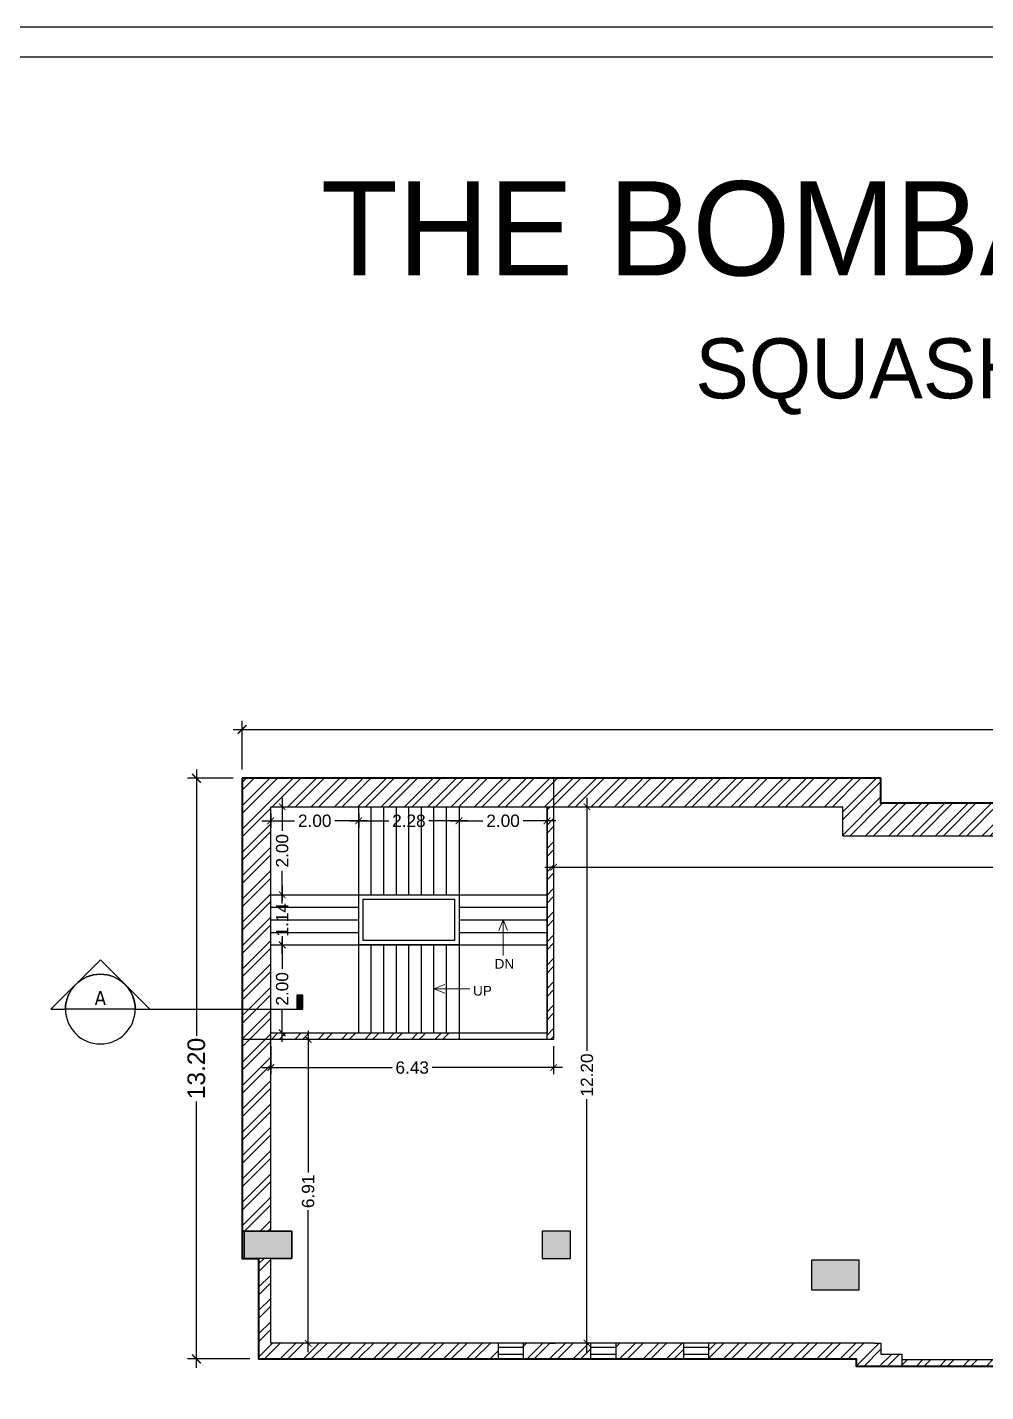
# Model space of a CAD drawing. Header units: millimetres. Extents: x -634016 to -633680, y -35980 to -35884.
# Drawn here: x -633791.17 to -633769.39, y -35915.16 to -35884.14 of the extents above; entities that cross this region are included whole.
import ezdxf
from ezdxf.enums import TextEntityAlignment as Align

# ---------------------------------------------------------------- set-up
doc = ezdxf.new("R2010")
doc.units = ezdxf.units.MM
doc.header["$LTSCALE"] = 200
doc.header["$MEASUREMENT"] = 0
doc.header["$PDMODE"] = 3
doc.layers.get('0').update_dxf_attribs({"linetype": 'CONTINUOUS'})
doc.layers.get('DEFPOINTS').update_dxf_attribs({"color": 11, "linetype": 'CONTINUOUS'})
for name, color, linetype in [('00 PRO', 3, 'CONTINUOUS'), ('COL', 253, 'CONTINUOUS'), ('FUR', 7, 'CONTINUOUS'), ('Section Line', 6, 'CONTINUOUS'), ('STAIR', 252, 'CONTINUOUS'), ('Wall', 7, 'CONTINUOUS'), ('WIN', 160, 'CONTINUOUS')]:
    doc.layers.add(name, color=color, linetype=linetype)
for name, color, linetype, lineweight in [('DIM', 11, 'CONTINUOUS', 25), ('LEGEND', 3, 'CONTINUOUS', 25), ('Text', 7, 'CONTINUOUS', 100)]:
    doc.layers.add(name, color=color, linetype=linetype, lineweight=lineweight)
doc.styles.add('Arial', font='arial.ttf')
doc.styles.add('style1', font='arial.ttf', dxfattribs={"height": 6})
doc.styles.add('Tahoma', font='tahoma.ttf')
doc.dimstyles.new('Copy of STANDARD', dxfattribs={"dimtxt": 0.4, "dimasz": 0.2, "dimexe": 0.2, "dimexo": 0.2, "dimgap": 0.09, "dimtad": 0, "dimzin": 0, "dimdsep": 46, "dimtxsty": 'Arial', "dimblk": 'ARCHTICK', "dimcen": 0.09, "dimdle": 0.2, "dimclrd": 253, "dimclre": 253, "dimclrt": 7, "dimadec": 0, "dimazin": 0, "dimtfac": 1, "dimtofl": 0, "dimtmove": 0, "dimatfit": 3, "dimldrblk": 'ARCHTICK', "dimfxl": 0.18, "dimtolj": 1, "dimtzin": 0, "dimarcsym": 0})
pattern_1 = [(45, (1923.4263, -186.5463), (-0.26516504294, 0.26516504294), []), (45, (1923.60308, -186.5463), (-0.26516504294, 0.26516504294), [])]

# ---------------------------------------------------------------- blocks, each defined once
blk = doc.blocks.new('*U3')
blk.add_hatch(color=256).paths.add_polyline_path([(-1.812, 0.125), (-1.757, 0.125), (-1.757, 0), (-1.812, 0)])
at = {"color": 1, "true_color": 0xff0000}
blk.add_line((-0.313, 0), (-1.812, 0), dxfattribs=at)
blk.add_line((-0.313, 0), (0.312, 0))
blk.add_lwpolyline([(-0.313, 0), (-0.442, 0), (0, 0.442), (0.442, 0), (0.312, 0, 1)], format="xyb", close=True, dxfattribs=at)
blk.add_lwpolyline([(-1.812, 0.125), (-1.757, 0.125), (-1.757, 0), (-1.812, 0)], close=True, dxfattribs=at)
blk.add_circle((0, 0), 0.312, dxfattribs=at)
at = {"style": 'Tahoma', "flags": 8}
blk.add_attdef('VIEWNUMBER', text='', height=0.125, dxfattribs=at).set_placement((0, 0), align=Align.BOTTOM_CENTER)
blk.add_attdef('SHEETNUMBER', text='', height=0.125, dxfattribs=at).set_placement((0, -0.063), align=Align.TOP_CENTER)
blk = doc.blocks.new('_ArchTick')
at = {"color": 0, "linetype": 'ByBlock', "const_width": 0.15}
blk.add_lwpolyline([(-0.5, -0.5), (0.5, 0.5)], dxfattribs=at)
blk = doc.blocks.new('*D155')
at = {"layer": 'DEFPOINTS', "color": 0, "transparency": 16777216}
for p in [(-633786.292, -35900.102), (-633786.292, -35901.209), (-633744.379, -35901.78)]:
    blk.add_point(p, dxfattribs=at)
at = {"layer": 'DIM', "color": 253, "lineweight": -2, "transparency": 16777216}
for p, q in [((-633786.492, -35900.102), (-633766.07, -35900.102)), ((-633786.292, -35901.009), (-633786.292, -35899.902)), ((-633744.179, -35900.102), (-633764.601, -35900.102)), ((-633744.379, -35901.58), (-633744.379, -35899.902))]:
    blk.add_line(p, q, dxfattribs=at)
at = {"layer": 'DIM', "color": 253, "lineweight": -2, "transparency": 16777216, "xscale": 0.2, "yscale": 0.2, "zscale": 0.2, "rotation": 180}
blk.add_blockref('_ArchTick', (-633786.292, -35900.102), dxfattribs=at)
at = {"layer": 'DIM', "color": 253, "lineweight": -2, "transparency": 16777216, "xscale": 0.2, "yscale": 0.2, "zscale": 0.2}
blk.add_blockref('_ArchTick', (-633744.379, -35900.102), dxfattribs=at)
at = {"layer": 'DIM', "color": 7, "transparency": 16777216, "insert": (-633765.336, -35900.102), "char_height": 0.4, "attachment_point": 5, "style": 'Arial'}
blk.add_mtext('\\A1;41.91', dxfattribs=at)
blk = doc.blocks.new('*D156')
at = {"layer": 'DEFPOINTS', "color": 0, "transparency": 16777216}
for p in [(-633786.292, -35901.209), (-633787.331, -35914.412), (-633785.918, -35914.412)]:
    blk.add_point(p, dxfattribs=at)
at = {"layer": 'DIM', "color": 253, "lineweight": -2, "transparency": 16777216}
for p, q in [((-633787.331, -35901.009), (-633787.331, -35907.065)), ((-633786.492, -35901.209), (-633787.531, -35901.209)), ((-633787.331, -35914.612), (-633787.331, -35908.556)), ((-633786.118, -35914.412), (-633787.531, -35914.412))]:
    blk.add_line(p, q, dxfattribs=at)
at = {"layer": 'DIM', "color": 253, "lineweight": -2, "transparency": 16777216, "xscale": 0.2, "yscale": 0.2, "zscale": 0.2}
for p, rotation in [((-633787.331, -35901.209), 90), ((-633787.331, -35914.412), 270)]:
    blk.add_blockref('_ArchTick', p, dxfattribs=dict(at, rotation=rotation))
at = {"layer": 'DIM', "color": 7, "transparency": 16777216, "insert": (-633787.331, -35907.81), "char_height": 0.4, "attachment_point": 5, "rotation": 90, "style": 'Arial'}
blk.add_mtext('\\A1;13.20', dxfattribs=at)
blk = doc.blocks.new('*D157')
at = {"layer": 'DEFPOINTS', "color": 0, "transparency": 16777216}
for p in [(-633779.212, -35902.813), (-633779.212, -35903.233), (-633751.916, -35903.233)]:
    blk.add_point(p, dxfattribs=at)
at = {"layer": 'DIM', "color": 253, "lineweight": -2, "transparency": 16777216}
for p, q in [((-633779.212, -35902.963), (-633779.212, -35903.383)), ((-633779.412, -35903.233), (-633766.128, -35903.233)), ((-633751.716, -35903.233), (-633765, -35903.233))]:
    blk.add_line(p, q, dxfattribs=at)
at = {"layer": 'DIM', "color": 253, "lineweight": -2, "transparency": 16777216, "xscale": 0.15, "yscale": 0.15, "zscale": 0.15, "rotation": 180}
blk.add_blockref('_ArchTick', (-633779.212, -35903.233), dxfattribs=at)
at = {"layer": 'DIM', "color": 253, "lineweight": -2, "transparency": 16777216, "xscale": 0.15, "yscale": 0.15, "zscale": 0.15}
blk.add_blockref('_ArchTick', (-633751.916, -35903.233), dxfattribs=at)
at = {"layer": 'DIM', "color": 7, "transparency": 16777216, "insert": (-633765.564, -35903.233), "char_height": 0.28, "attachment_point": 5, "style": 'Arial'}
blk.add_mtext('\\A1;27.30', dxfattribs=at)
blk = doc.blocks.new('*D159')
at = {"layer": 'DEFPOINTS', "color": 0, "transparency": 16777216}
for p in [(-633778.455, -35901.859), (-633778.455, -35914.055), (-633778.455, -35914.055)]:
    blk.add_point(p, dxfattribs=at)
at = {"layer": 'DIM', "color": 253, "lineweight": -2, "transparency": 16777216}
for p, q in [((-633778.455, -35901.659), (-633778.455, -35907.408)), ((-633778.605, -35901.859), (-633778.605, -35901.859)), ((-633778.455, -35914.255), (-633778.455, -35908.506)), ((-633778.605, -35914.055), (-633778.605, -35914.055))]:
    blk.add_line(p, q, dxfattribs=at)
at = {"layer": 'DIM', "color": 253, "lineweight": -2, "transparency": 16777216, "xscale": 0.15, "yscale": 0.15, "zscale": 0.15}
for p, rotation in [((-633778.455, -35901.859), 90), ((-633778.455, -35914.055), 270)]:
    blk.add_blockref('_ArchTick', p, dxfattribs=dict(at, rotation=rotation))
at = {"layer": 'DIM', "color": 7, "transparency": 16777216, "insert": (-633778.455, -35907.957), "char_height": 0.28, "attachment_point": 5, "rotation": 90, "style": 'Arial'}
blk.add_mtext('\\A1;12.20', dxfattribs=at)
blk = doc.blocks.new('*D4')
at = {"layer": 'DEFPOINTS', "color": 0, "transparency": 16777216}
for p in [(-634918.319, -35969.072), (-634916.319, -35969.072), (-634916.319, -35969.392)]:
    blk.add_point(p, dxfattribs=at)
at = {"layer": 'DIM', "color": 253, "lineweight": -2, "transparency": 16777216}
for p, q in [((-634918.319, -35969.222), (-634918.319, -35969.542)), ((-634916.319, -35969.222), (-634916.319, -35969.542)), ((-634918.519, -35969.392), (-634917.775, -35969.392)), ((-634916.119, -35969.392), (-634916.863, -35969.392))]:
    blk.add_line(p, q, dxfattribs=at)
at = {"layer": 'DIM', "color": 253, "lineweight": -2, "transparency": 16777216, "xscale": 0.15, "yscale": 0.15, "zscale": 0.15, "rotation": 180}
blk.add_blockref('_ArchTick', (-634918.319, -35969.392), dxfattribs=at)
at = {"layer": 'DIM', "color": 253, "lineweight": -2, "transparency": 16777216, "xscale": 0.15, "yscale": 0.15, "zscale": 0.15}
blk.add_blockref('_ArchTick', (-634916.319, -35969.392), dxfattribs=at)
at = {"layer": 'DIM', "color": 7, "transparency": 16777216, "insert": (-634917.319, -35969.392), "char_height": 0.28, "attachment_point": 5, "style": 'Arial'}
blk.add_mtext('\\A1;2.00', dxfattribs=at)
blk = doc.blocks.new('*D5')
at = {"layer": 'DEFPOINTS', "color": 0, "transparency": 16777216}
for p in [(-634916.319, -35969.072), (-634914.039, -35969.392), (-634914.039, -35969.392)]:
    blk.add_point(p, dxfattribs=at)
at = {"layer": 'DIM', "color": 253, "lineweight": -2, "transparency": 16777216}
for p, q in [((-634916.319, -35969.222), (-634916.319, -35969.542)), ((-634916.519, -35969.392), (-634915.635, -35969.392)), ((-634913.839, -35969.392), (-634914.723, -35969.392))]:
    blk.add_line(p, q, dxfattribs=at)
at = {"layer": 'DIM', "color": 253, "lineweight": -2, "transparency": 16777216, "xscale": 0.15, "yscale": 0.15, "zscale": 0.15, "rotation": 180}
blk.add_blockref('_ArchTick', (-634916.319, -35969.392), dxfattribs=at)
at = {"layer": 'DIM', "color": 253, "lineweight": -2, "transparency": 16777216, "xscale": 0.15, "yscale": 0.15, "zscale": 0.15}
blk.add_blockref('_ArchTick', (-634914.039, -35969.392), dxfattribs=at)
at = {"layer": 'DIM', "color": 7, "transparency": 16777216, "insert": (-634915.179, -35969.392), "char_height": 0.28, "attachment_point": 5, "style": 'Arial'}
blk.add_mtext('\\A1;2.28', dxfattribs=at)
blk = doc.blocks.new('*D6')
at = {"layer": 'DEFPOINTS', "color": 0, "transparency": 16777216}
for p in [(-634914.039, -35969.392), (-634912.039, -35969.392), (-634912.039, -35969.392)]:
    blk.add_point(p, dxfattribs=at)
at = {"layer": 'DIM', "color": 253, "lineweight": -2, "transparency": 16777216}
for p, q in [((-634914.239, -35969.392), (-634913.495, -35969.392)), ((-634911.839, -35969.392), (-634912.583, -35969.392))]:
    blk.add_line(p, q, dxfattribs=at)
at = {"layer": 'DIM', "color": 253, "lineweight": -2, "transparency": 16777216, "xscale": 0.15, "yscale": 0.15, "zscale": 0.15, "rotation": 180}
blk.add_blockref('_ArchTick', (-634914.039, -35969.392), dxfattribs=at)
at = {"layer": 'DIM', "color": 253, "lineweight": -2, "transparency": 16777216, "xscale": 0.15, "yscale": 0.15, "zscale": 0.15}
blk.add_blockref('_ArchTick', (-634912.039, -35969.392), dxfattribs=at)
at = {"layer": 'DIM', "color": 7, "transparency": 16777216, "insert": (-634913.039, -35969.392), "char_height": 0.28, "attachment_point": 5, "style": 'Arial'}
blk.add_mtext('\\A1;2.00', dxfattribs=at)
blk = doc.blocks.new('*D7')
at = {"layer": 'DEFPOINTS', "color": 0, "transparency": 16777216}
for p in [(-634918.319, -35969.072), (-634918.319, -35971.072), (-634918.058, -35971.072)]:
    blk.add_point(p, dxfattribs=at)
at = {"layer": 'DIM', "color": 253, "lineweight": -2, "transparency": 16777216}
for p, q in [((-634918.058, -35968.872), (-634918.058, -35969.617)), ((-634918.169, -35969.072), (-634917.908, -35969.072)), ((-634918.058, -35971.272), (-634918.058, -35970.528)), ((-634918.169, -35971.072), (-634917.908, -35971.072))]:
    blk.add_line(p, q, dxfattribs=at)
at = {"layer": 'DIM', "color": 253, "lineweight": -2, "transparency": 16777216, "xscale": 0.15, "yscale": 0.15, "zscale": 0.15}
for p, rotation in [((-634918.058, -35969.072), 90), ((-634918.058, -35971.072), 270)]:
    blk.add_blockref('_ArchTick', p, dxfattribs=dict(at, rotation=rotation))
at = {"layer": 'DIM', "color": 7, "transparency": 16777216, "insert": (-634918.058, -35970.072), "char_height": 0.28, "attachment_point": 5, "rotation": 90, "style": 'Arial'}
blk.add_mtext('\\A1;2.00', dxfattribs=at)
blk = doc.blocks.new('*D8')
at = {"layer": 'DEFPOINTS', "color": 0, "transparency": 16777216}
for p in [(-634918.319, -35971.072), (-634918.319, -35972.212), (-634918.058, -35972.212)]:
    blk.add_point(p, dxfattribs=at)
at = {"layer": 'DIM', "color": 253, "lineweight": -2, "transparency": 16777216}
for p, q in [((-634918.058, -35970.872), (-634918.058, -35971.203)), ((-634918.169, -35971.072), (-634917.908, -35971.072)), ((-634918.058, -35972.412), (-634918.058, -35972.082)), ((-634918.169, -35972.212), (-634917.908, -35972.212))]:
    blk.add_line(p, q, dxfattribs=at)
at = {"layer": 'DIM', "color": 253, "lineweight": -2, "transparency": 16777216, "xscale": 0.15, "yscale": 0.15, "zscale": 0.15}
for p, rotation in [((-634918.058, -35971.072), 90), ((-634918.058, -35972.212), 270)]:
    blk.add_blockref('_ArchTick', p, dxfattribs=dict(at, rotation=rotation))
at = {"layer": 'DIM', "color": 7, "transparency": 16777216, "insert": (-634918.058, -35971.642), "char_height": 0.28, "attachment_point": 5, "rotation": 90, "style": 'Arial'}
blk.add_mtext('\\A1;1.14', dxfattribs=at)
blk = doc.blocks.new('*D9')
at = {"layer": 'DEFPOINTS', "color": 0, "transparency": 16777216}
for p in [(-634918.319, -35972.212), (-634918.319, -35974.212), (-634918.058, -35974.212)]:
    blk.add_point(p, dxfattribs=at)
at = {"layer": 'DIM', "color": 253, "lineweight": -2, "transparency": 16777216}
for p, q in [((-634918.058, -35972.012), (-634918.058, -35972.757)), ((-634918.169, -35972.212), (-634917.908, -35972.212)), ((-634918.058, -35974.412), (-634918.058, -35973.668)), ((-634918.169, -35974.212), (-634917.908, -35974.212))]:
    blk.add_line(p, q, dxfattribs=at)
at = {"layer": 'DIM', "color": 253, "lineweight": -2, "transparency": 16777216, "xscale": 0.15, "yscale": 0.15, "zscale": 0.15}
for p, rotation in [((-634918.058, -35972.212), 90), ((-634918.058, -35974.212), 270)]:
    blk.add_blockref('_ArchTick', p, dxfattribs=dict(at, rotation=rotation))
at = {"layer": 'DIM', "color": 7, "transparency": 16777216, "insert": (-634918.058, -35973.212), "char_height": 0.28, "attachment_point": 5, "rotation": 90, "style": 'Arial'}
blk.add_mtext('\\A1;2.00', dxfattribs=at)
blk = doc.blocks.new('*D164')
at = {"layer": 'DEFPOINTS', "color": 0, "transparency": 16777216}
for p in [(-633785.642, -35907.149), (-633779.212, -35907.149), (-633779.212, -35907.789)]:
    blk.add_point(p, dxfattribs=at)
at = {"layer": 'DIM', "color": 253, "lineweight": -2, "transparency": 16777216}
for p, q in [((-633785.642, -35907.299), (-633785.642, -35907.939)), ((-633779.212, -35907.299), (-633779.212, -35907.939)), ((-633785.842, -35907.789), (-633782.882, -35907.789)), ((-633779.012, -35907.789), (-633781.973, -35907.789))]:
    blk.add_line(p, q, dxfattribs=at)
at = {"layer": 'DIM', "color": 253, "lineweight": -2, "transparency": 16777216, "xscale": 0.15, "yscale": 0.15, "zscale": 0.15, "rotation": 180}
blk.add_blockref('_ArchTick', (-633785.642, -35907.789), dxfattribs=at)
at = {"layer": 'DIM', "color": 253, "lineweight": -2, "transparency": 16777216, "xscale": 0.15, "yscale": 0.15, "zscale": 0.15}
blk.add_blockref('_ArchTick', (-633779.212, -35907.789), dxfattribs=at)
at = {"layer": 'DIM', "color": 7, "transparency": 16777216, "insert": (-633782.427, -35907.789), "char_height": 0.28, "attachment_point": 5, "style": 'Arial'}
blk.add_mtext('\\A1;6.43', dxfattribs=at)
blk = doc.blocks.new('*D165')
at = {"layer": 'DEFPOINTS', "color": 0, "transparency": 16777216}
for p in [(-633784.755, -35907.149), (-633784.791, -35914.055), (-633784.755, -35914.055)]:
    blk.add_point(p, dxfattribs=at)
at = {"layer": 'DIM', "color": 253, "lineweight": -2, "transparency": 16777216}
for p, q in [((-633784.791, -35906.949), (-633784.791, -35910.174)), ((-633784.905, -35907.149), (-633784.941, -35907.149)), ((-633784.791, -35914.255), (-633784.791, -35911.029)), ((-633784.905, -35914.055), (-633784.941, -35914.055))]:
    blk.add_line(p, q, dxfattribs=at)
at = {"layer": 'DIM', "color": 253, "lineweight": -2, "transparency": 16777216, "xscale": 0.15, "yscale": 0.15, "zscale": 0.15}
for p, rotation in [((-633784.791, -35907.149), 90), ((-633784.791, -35914.055), 270)]:
    blk.add_blockref('_ArchTick', p, dxfattribs=dict(at, rotation=rotation))
at = {"layer": 'DIM', "color": 7, "transparency": 16777216, "insert": (-633784.791, -35910.602), "char_height": 0.28, "attachment_point": 5, "rotation": 90, "style": 'Arial'}
blk.add_mtext('\\A1;6.91', dxfattribs=at)
blk = doc.blocks.new('str 2mh')
h = blk.add_hatch()
h.set_pattern_fill('ANSI32', color=8, style=0)
h.set_pattern_definition([(45, (634918.31903, 35969.0724), (-0.26516504294, 0.26516504294), []), (45, (634918.4958, 35969.0724), (-0.26516504294, 0.26516504294), [])])
h.paths.add_polyline_path([(4.28, -5.14), (0, -5.14), (0, -5.29), (4.28, -5.29)])
for points in [[(4.28, -3.14), (2, -3.14), (2, -2), (4.28, -2)], [(4.18, -3.04), (2.1, -3.04), (2.1, -2.1), (4.18, -2.1)], [(4.28, -5.29), (0, -5.29), (0, -5.14), (4.28, -5.14)]]:
    blk.add_lwpolyline(points, close=True)
at = {"layer": 'STAIR'}
for p, q in [((2, -5.14), (2, 0)), ((2.285, -2), (2.285, 0)), ((2.57, -2), (2.57, 0)), ((2.855, -2), (2.855, 0)), ((3.14, -2), (3.14, 0)), ((3.425, -2), (3.425, 0)), ((3.71, -2), (3.71, 0)), ((3.995, -2), (3.995, 0)), ((4.28, 0), (4.28, -5.14)), ((0, -2), (6.28, -2)), ((0, -2.285), (2, -2.285)), ((4.28, -2.285), (6.28, -2.285)), ((0, -2.57), (2, -2.57)), ((4.28, -2.57), (6.28, -2.57)), ((0, -2.855), (2, -2.855)), ((4.28, -2.855), (6.28, -2.855)), ((0, -3.14), (6.28, -3.14)), ((2.285, -5.14), (2.285, -3.14)), ((2.57, -5.14), (2.57, -3.14)), ((2.855, -5.14), (2.855, -3.14)), ((3.14, -5.14), (3.14, -3.14)), ((3.425, -5.14), (3.425, -3.14)), ((3.71, -5.14), (3.71, -3.14)), ((3.995, -5.14), (3.995, -3.14))]:
    blk.add_line(p, q, dxfattribs=at)
at = {"layer": 'Text', "lineweight": 5}
for p, q in [((5.28, -2.57), (5.182, -2.816)), ((5.28, -2.57), (5.28, -3.382)), ((5.28, -2.57), (5.378, -2.816)), ((3.71, -4.14), (3.956, -4.042)), ((3.71, -4.14), (4.522, -4.14)), ((3.71, -4.14), (3.956, -4.238))]:
    blk.add_line(p, q, dxfattribs=at)
at = {"layer": 'Wall'}
for p, q in [((0, -5.14), (0, 0)), ((0, 0), (6.28, 0)), ((6.28, 0), (6.28, -5.14)), ((0, -5.14), (6.28, -5.14))]:
    blk.add_line(p, q, dxfattribs=at)
at = {"layer": 'LEGEND', "color": 7, "style": 'style1'}
for s, p in [('DN', (5.089, -3.68)), ('UP', (4.598, -4.292))]:
    blk.add_text(s, height=0.22, dxfattribs=at).set_placement(p)
at = {"layer": 'DIM'}
for base, p1, p2, picture, middle in [((2, -0.32), (0, 0), (2, 0), '*D4', (1, -0.32)), ((4.28, -0.32), (2, 0), (4.28, -0.32), '*D5', (3.14, -0.32)), ((6.28, -0.32), (4.28, -0.32), (6.28, -0.32), '*D6', (5.28, -0.32))]:
    dim = blk.add_linear_dim(base=base, p1=p1, p2=p2, dimstyle='Copy of STANDARD', override={"dimtxt": 0.28, "dimasz": 0.15, "dimexe": 0.15, "dimexo": 0.15}, dxfattribs=at)
    dim.commit()
    dim.dimension.update_dxf_attribs({"geometry": picture, "text_midpoint": middle, "insert": (634918.319, 35969.072)})
for base, p1, p2, picture, middle in [((0.261, -2), (0, 0), (0, -2), '*D7', (0.261, -1)), ((0.261, -3.14), (0, -2), (0, -3.14), '*D8', (0.261, -2.57)), ((0.261, -5.14), (0, -3.14), (0, -5.14), '*D9', (0.261, -4.14))]:
    dim = blk.add_linear_dim(base=base, p1=p1, p2=p2, angle=90, dimstyle='Copy of STANDARD', override={"dimtxt": 0.28, "dimasz": 0.15, "dimexe": 0.15, "dimexo": 0.15}, dxfattribs=at)
    dim.commit()
    dim.dimension.update_dxf_attribs({"geometry": picture, "text_midpoint": middle, "insert": (634918.319, 35969.072)})

msp = doc.modelspace()

# ---------------------------------------------------------------- hatches: boundary and pattern name
h = msp.add_hatch()
h.set_pattern_fill('ANSI32', color=8, style=0)
h.set_pattern_definition([(45, (1973.0957, -186.5463), (-0.26516504294, 0.26516504294), []), (45, (1973.2725, -186.5463), (-0.26516504294, 0.26516504294), [])])
h.paths.add_polyline_path([(-633771.773, -35901.78), (-633771.773, -35901.209), (-633786.253, -35901.209), (-633786.292, -35901.249), (-633786.292, -35911.505), (-633785.642, -35911.505), (-633785.642, -35901.859), (-633772.639, -35901.859), (-633772.639, -35902.518), (-633751.653, -35902.518), (-633751.653, -35901.78), (-633751.87, -35901.78)])
h = msp.add_hatch()
h.set_pattern_fill('ANSI32', color=8, style=0)
h.set_pattern_definition([(45, (1196.27098, -1.83047), (-0.26516504294, 0.26516504294), []), (45, (1196.44775, -1.83047), (-0.26516504294, 0.26516504294), [])])
h.paths.add_polyline_path([(-633779.212, -35907.149), (-633779.362, -35907.149), (-633779.362, -35901.859), (-633779.212, -35901.859)])
h = msp.add_hatch()
h.set_pattern_fill('ANSI32', color=8, style=0)
h.set_pattern_definition(pattern_1)
h.paths.add_polyline_path([(-633780.465, -35914.412), (-633780.465, -35914.055), (-633785.642, -35914.055), (-633785.642, -35912.126), (-633785.918, -35912.126), (-633785.918, -35914.412)])
h = msp.add_hatch()
h.set_pattern_fill('ANSI32', color=8, style=0)
h.set_pattern_definition(pattern_1)
h.paths.add_polyline_path([(-633772.334, -35914.412), (-633772.334, -35914.577), (-633771.301, -35914.577), (-633771.301, -35914.301), (-633771.773, -35914.301), (-633771.773, -35914.055), (-633771.921, -35914.055), (-633774.085, -35914.055), (-633775.691, -35914.055), (-633775.691, -35914.412), (-633774.085, -35914.412)])
h = msp.add_hatch()
h.set_pattern_fill('ANSI32', color=8, style=0)
h.set_pattern_definition([(45, (1608.1517, -2.02352), (-0.26516504294, 0.26516504294), []), (45, (1608.32848, -2.02352), (-0.26516504294, 0.26516504294), [])])
h.paths.add_polyline_path([(-633765.966, -35914.427), (-633771.301, -35914.427), (-633771.301, -35914.577), (-633765.966, -35914.577)])

# ---------------------------------------------------------------- linework, layer by layer
at = {"color": 8}
for p, q in [((-633786.292, -35901.249), (-633786.253, -35901.209)), ((-633779.904, -35914.129), (-633779.83, -35914.055)), ((-633779.815, -35914.412), (-633779.458, -35914.055)), ((-633779.656, -35914.412), (-633779.299, -35914.055)), ((-633779.303, -35914.412), (-633778.946, -35914.055)), ((-633779.126, -35914.412), (-633778.769, -35914.055)), ((-633778.772, -35914.412), (-633778.415, -35914.055)), ((-633777.797, -35914.144), (-633777.708, -35914.055)), ((-633777.712, -35914.412), (-633777.355, -35914.055)), ((-633777.535, -35914.412), (-633777.178, -35914.055)), ((-633777.181, -35914.412), (-633776.824, -35914.055)), ((-633777.004, -35914.412), (-633776.648, -35914.055)), ((-633776.651, -35914.412), (-633776.294, -35914.055)), ((-633778.595, -35914.412), (-633778.368, -35914.184)), ((-633776.474, -35914.412), (-633776.252, -35914.189))]:
    msp.add_line(p, q, dxfattribs=at)
for points in [[(-633680.187, -35980.035), (-633680.187, -35884.139), (-633847.473, -35884.139), (-633847.473, -35980.035)], [(-633680.867, -35979.355), (-633680.867, -35884.819), (-633846.793, -35884.819), (-633846.793, -35979.355)], [(-633779.212, -35907.149), (-633779.362, -35907.149), (-633779.362, -35901.859), (-633779.212, -35901.859)]]:
    msp.add_lwpolyline(points, close=True)
at = {"layer": '00 PRO', "lineweight": 40}
msp.add_lwpolyline([(-633786.292, -35901.209), (-633786.292, -35912.126), (-633785.918, -35912.126), (-633785.918, -35914.412), (-633772.334, -35914.412), (-633772.334, -35914.577), (-633744.379, -35914.577), (-633744.379, -35912.864), (-633744.379, -35912.864), (-633744.379, -35912.696), (-633744.379, -35912.696), (-633744.379, -35912.696), (-633744.379, -35912.696), (-633744.379, -35904.034), (-633744.379, -35901.78), (-633771.773, -35901.78), (-633771.773, -35901.209), (-633786.292, -35901.209)], dxfattribs=at)
at = {"layer": 'COL'}
for p, q in [((-633785.642, -35911.505), (-633786.292, -35911.505)), ((-633786.237, -35912.126), (-633786.237, -35911.505))]:
    msp.add_line(p, q, dxfattribs=at)
for points in [[(-633785.16, -35912.126), (-633786.292, -35912.126), (-633786.292, -35911.505), (-633785.16, -35911.505)], [(-633779.471, -35912.126), (-633778.831, -35912.126), (-633778.831, -35911.505), (-633779.471, -35911.505)], [(-633773.352, -35912.844), (-633772.27, -35912.844), (-633772.27, -35912.165), (-633773.352, -35912.165)]]:
    msp.add_lwpolyline(points, close=True, dxfattribs=at)
for points in [[(-633786.292, -35911.505), (-633785.16, -35911.505), (-633786.292, -35912.126), (-633785.16, -35912.126)], [(-633779.471, -35911.505), (-633778.831, -35911.505), (-633779.471, -35912.126), (-633778.831, -35912.126)], [(-633773.352, -35912.165), (-633772.27, -35912.165), (-633773.352, -35912.844), (-633772.27, -35912.844)]]:
    msp.add_solid(points, dxfattribs=at)
at = {"layer": 'DEFPOINTS'}
msp.add_lwpolyline([(-633786.292, -35901.209), (-633779.212, -35901.209), (-633779.212, -35907.149), (-633786.292, -35907.149)], close=True, dxfattribs=at)
at = {"layer": 'FUR'}
for p, q in [((-633774.085, -35914.412), (-633775.691, -35914.412)), ((-633771.301, -35914.427), (-633765.966, -35914.427)), ((-633771.301, -35914.577), (-633765.966, -35914.577))]:
    msp.add_line(p, q, dxfattribs=at)
at = {"layer": 'Wall'}
for p, q in [((-633786.292, -35901.209), (-633771.773, -35901.209)), ((-633786.292, -35912.126), (-633786.292, -35901.209)), ((-633786.292, -35912.126), (-633786.292, -35901.209)), ((-633771.773, -35901.78), (-633771.773, -35901.209)), ((-633785.642, -35911.505), (-633785.642, -35901.859)), ((-633785.642, -35901.859), (-633772.639, -35901.859)), ((-633772.639, -35902.518), (-633772.639, -35901.859)), ((-633771.773, -35901.78), (-633751.653, -35901.78)), ((-633772.639, -35902.518), (-633751.653, -35902.518)), ((-633785.16, -35911.505), (-633785.642, -35911.505)), ((-633785.16, -35912.126), (-633785.16, -35911.505)), ((-633778.831, -35911.505), (-633779.471, -35911.505)), ((-633779.471, -35911.505), (-633779.471, -35912.126)), ((-633778.831, -35912.126), (-633778.831, -35911.505)), ((-633785.918, -35914.412), (-633785.918, -35912.126)), ((-633785.642, -35914.055), (-633785.642, -35912.126)), ((-633785.642, -35912.126), (-633785.16, -35912.126)), ((-633779.471, -35912.126), (-633778.831, -35912.126)), ((-633772.27, -35912.165), (-633773.352, -35912.165)), ((-633773.352, -35912.165), (-633773.352, -35912.844)), ((-633772.27, -35912.844), (-633772.27, -35912.165)), ((-633773.352, -35912.844), (-633772.27, -35912.844)), ((-633780.465, -35914.055), (-633785.642, -35914.055)), ((-633779.327, -35914.055), (-633781.492, -35914.055)), ((-633780.465, -35914.412), (-633780.465, -35914.055)), ((-633778.368, -35914.055), (-633779.904, -35914.055)), ((-633779.904, -35914.055), (-633779.904, -35914.412)), ((-633779.327, -35914.055), (-633779.18, -35914.055)), ((-633778.368, -35914.412), (-633778.368, -35914.055)), ((-633776.252, -35914.055), (-633777.797, -35914.055)), ((-633777.797, -35914.055), (-633777.797, -35914.412)), ((-633776.252, -35914.412), (-633776.252, -35914.055)), ((-633774.085, -35914.055), (-633775.691, -35914.055)), ((-633775.691, -35914.055), (-633775.691, -35914.412)), ((-633771.921, -35914.055), (-633774.085, -35914.055)), ((-633771.921, -35914.055), (-633771.773, -35914.055)), ((-633771.773, -35914.055), (-633771.773, -35914.301)), ((-633780.465, -35914.412), (-633785.918, -35914.412)), ((-633779.741, -35914.412), (-633781.492, -35914.412)), ((-633778.368, -35914.412), (-633779.904, -35914.412)), ((-633776.252, -35914.412), (-633777.797, -35914.412)), ((-633772.334, -35914.412), (-633774.085, -35914.412)), ((-633772.334, -35914.577), (-633772.334, -35914.412)), ((-633771.773, -35914.301), (-633771.301, -35914.301)), ((-633771.301, -35914.301), (-633771.301, -35914.577)), ((-633771.301, -35914.577), (-633772.334, -35914.577))]:
    msp.add_line(p, q, dxfattribs=at)
msp.add_lwpolyline([(-633785.16, -35912.126), (-633786.292, -35912.126), (-633786.292, -35911.505), (-633785.16, -35911.505)], close=True, dxfattribs=at)
at = {"layer": 'WIN'}
for p, q in [((-633779.904, -35914.055), (-633780.465, -35914.055)), ((-633779.904, -35914.153), (-633780.465, -35914.153)), ((-633777.797, -35914.055), (-633778.368, -35914.055)), ((-633777.797, -35914.153), (-633778.368, -35914.153)), ((-633775.691, -35914.055), (-633776.252, -35914.055)), ((-633775.691, -35914.153), (-633776.252, -35914.153)), ((-633779.904, -35914.313), (-633780.465, -35914.313)), ((-633779.904, -35914.412), (-633780.465, -35914.412)), ((-633777.797, -35914.313), (-633778.368, -35914.313)), ((-633777.797, -35914.412), (-633778.368, -35914.412)), ((-633775.691, -35914.313), (-633776.252, -35914.313)), ((-633775.691, -35914.412), (-633776.252, -35914.412))]:
    msp.add_line(p, q, dxfattribs=at)

# ---------------------------------------------------------------- block references
msp.add_blockref('str 2mh', (-633785.642, -35901.859))
at = {"layer": 'Section Line'}
ref = msp.add_blockref('*U3', (-633789.514, -35906.459), dxfattribs=dict(at, xscale=-2.540000000037252, yscale=2.540000000037252, zscale=2.54))
ref.add_attrib('VIEWNUMBER', 'A', dxfattribs={"layer": '0', "extrusion": (0, 0, -1), "height": 0.318, "style": 'Tahoma'}).set_placement((633789.514, -35906.459), align=Align.BOTTOM_CENTER)

# ---------------------------------------------------------------- texts
at = {"layer": 'Text', "linetype": 'Continuous', "insert": (-633763.83, -35887.638), "char_height": 2.14318, "width": 100.17804, "attachment_point": 2}
msp.add_mtext('{\\fCentury Gothic|b0|i0|c0|p34;THE BOMBAY GYMKHANA\\H0.76384x; LTD.\\P\\H0.83334x;SQUASH COURT BUILDING, \\H2.36889x; \\H0.42214x;\\PM U M B A I   \\H1.20871x; }', dxfattribs=at)

# ---------------------------------------------------------------- dimensions: what is measured, and where the dimension line sits
at = {"layer": 'DIM'}
for base, p1, p2, angle, picture, middle in [((-633786.292, -35900.102), (-633744.379, -35901.78), (-633786.292, -35901.209), 180, '*D155', (-633765.336, -35900.102)), ((-633787.331, -35914.412), (-633786.292, -35901.209), (-633785.918, -35914.412), 270, '*D156', (-633787.331, -35907.81))]:
    dim = msp.add_linear_dim(base=base, p1=p1, p2=p2, angle=angle, dimstyle='Copy of STANDARD', dxfattribs=at)
    dim.commit()
    dim.dimension.update_dxf_attribs({"geometry": picture, "text_midpoint": middle})
for base, p1, p2, picture, middle in [((-633778.455, -35914.055), (-633778.455, -35901.859), (-633778.455, -35914.055), '*D159', (-633778.455, -35907.957)), ((-633784.791, -35914.055), (-633784.755, -35907.149), (-633784.755, -35914.055), '*D165', (-633784.791, -35910.602))]:
    dim = msp.add_linear_dim(base=base, p1=p1, p2=p2, angle=90, dimstyle='Copy of STANDARD', override={"dimtxt": 0.28, "dimasz": 0.15, "dimexe": 0.15, "dimexo": 0.15}, dxfattribs=at)
    dim.commit()
    dim.dimension.update_dxf_attribs({"geometry": picture, "text_midpoint": middle})
for base, p1, p2, picture, middle in [((-633779.212, -35903.233), (-633751.916, -35903.233), (-633779.212, -35902.813), '*D157', (-633765.564, -35903.233)), ((-633779.212, -35907.789), (-633785.642, -35907.149), (-633779.212, -35907.149), '*D164', (-633782.427, -35907.789))]:
    dim = msp.add_linear_dim(base=base, p1=p1, p2=p2, dimstyle='Copy of STANDARD', override={"dimtxt": 0.28, "dimasz": 0.15, "dimexe": 0.15, "dimexo": 0.15}, dxfattribs=at)
    dim.commit()
    dim.dimension.update_dxf_attribs({"geometry": picture, "text_midpoint": middle})

doc.saveas('drawing.dxf')
